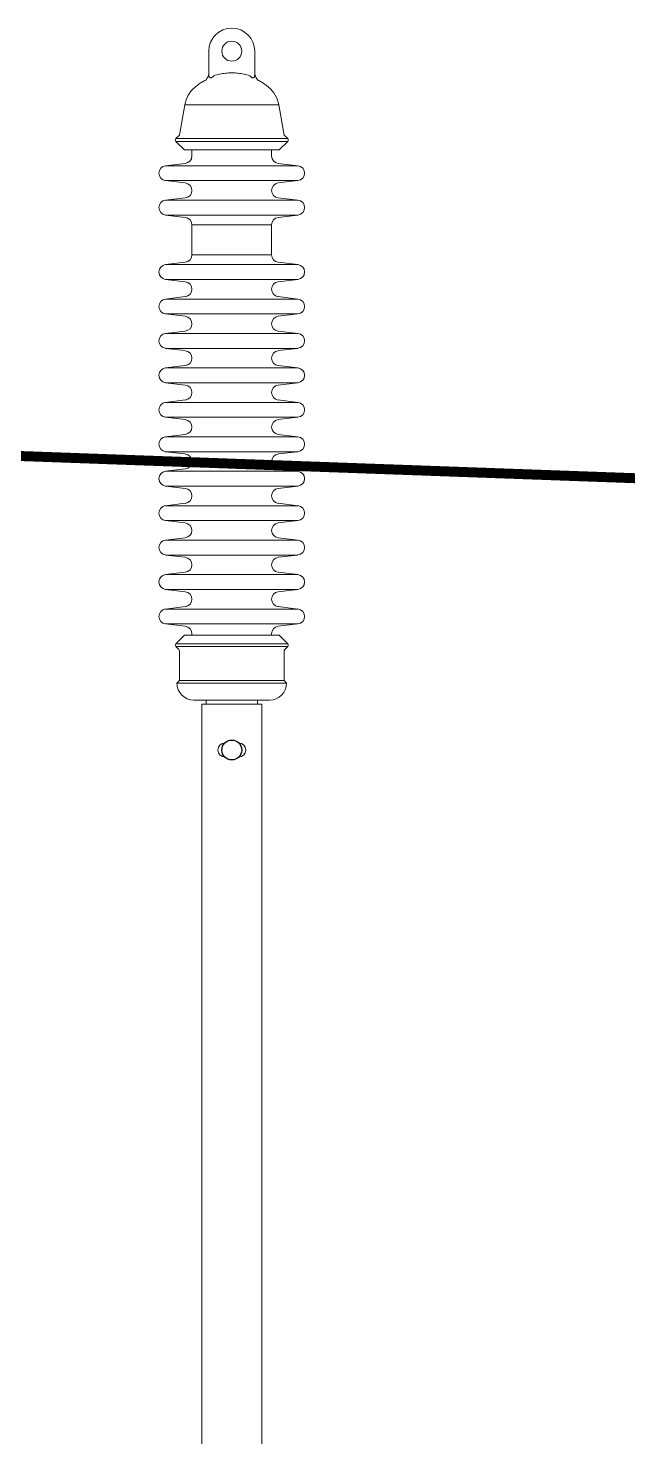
# Model space of a CAD drawing. Header units: millimetres. Extents: x -37020 to 35906, y -101 to 52234.
# Drawn here: x -341.67 to -341.069, y 327.562 to 328.973 of the extents above; entities that cross this region are included whole.
import ezdxf

# ---------------------------------------------------------------- set-up
doc = ezdxf.new("R2010")
doc.units = ezdxf.units.MM
doc.layers.add('Catenaria', color=2, linetype='Continuous')

msp = doc.modelspace()

# ---------------------------------------------------------------- linework, layer by layer
at = {"color": 8, "linetype": 'Continuous', "lineweight": 15}
for p, q in [((-341.4888, 328.9496, 0.2291), (-341.4888, 328.9258, 0.2291)), ((-341.4428, 328.9258, 0.2291), (-341.4428, 328.9496, 0.2291)), ((-341.4471, 328.9242, 0.2291), (-341.4478, 328.925, 0.2291)), ((-341.4428, 328.9258, 0.2291), (-341.4429, 328.9253, 0.2291)), ((-341.513, 328.8958, 0.2291), (-341.5183, 328.8656, 0.2291)), ((-341.4186, 328.8958, 0.2291), (-341.513, 328.8958, 0.2291)), ((-341.4133, 328.8656, 0.2291), (-341.4186, 328.8958, 0.2291)), ((-341.5183, 328.8656, 0.2291), (-341.5219, 328.862, 0.2291)), ((-341.4097, 328.862, 0.2291), (-341.5219, 328.862, 0.2291)), ((-341.5219, 328.8592, 0.2291), (-341.5133, 328.8506, 0.2291)), ((-341.4097, 328.8592, 0.2291), (-341.5219, 328.8592, 0.2291)), ((-341.4183, 328.8506, 0.2291), (-341.4097, 328.8592, 0.2291)), ((-341.4097, 328.862, 0.2291), (-341.4133, 328.8656, 0.2291)), ((-341.5133, 328.8506, 0.2291), (-341.4183, 328.8506, 0.2291)), ((-341.5058, 328.8506, 0.2291), (-341.5058, 328.8446, 0.2291)), ((-341.4258, 328.8446, 0.2291), (-341.4258, 328.8506, 0.2291)), ((-341.5124, 328.8372, 0.2291), (-341.5322, 328.8348, 0.2291)), ((-341.5322, 328.8348, 0.2291), (-341.3994, 328.8348, 0.2291)), ((-341.3994, 328.8348, 0.2291), (-341.4192, 328.8372, 0.2291)), ((-341.5322, 328.8199, 0.2291), (-341.5124, 328.8176, 0.2291)), ((-341.5322, 328.8199, 0.2291), (-341.3994, 328.8199, 0.2291)), ((-341.4192, 328.8176, 0.2291), (-341.3994, 328.8199, 0.2291)), ((-341.5124, 328.8027, 0.2291), (-341.5322, 328.8003, 0.2291)), ((-341.5322, 328.8003, 0.2291), (-341.3994, 328.8003, 0.2291)), ((-341.3994, 328.8003, 0.2291), (-341.4192, 328.8027, 0.2291)), ((-341.5322, 328.7854, 0.2291), (-341.5124, 328.7831, 0.2291)), ((-341.5322, 328.7854, 0.2291), (-341.3994, 328.7854, 0.2291)), ((-341.5058, 328.7756, 0.2291), (-341.5058, 328.7456, 0.2291)), ((-341.4258, 328.7756, 0.2291), (-341.5058, 328.7756, 0.2291)), ((-341.4258, 328.7456, 0.2291), (-341.4258, 328.7756, 0.2291)), ((-341.4192, 328.7831, 0.2291), (-341.3994, 328.7854, 0.2291)), ((-341.5058, 328.7456, 0.2291), (-341.4658, 328.7456, 0.2291)), ((-341.4658, 328.7456, 0.2291), (-341.4258, 328.7456, 0.2291)), ((-341.5124, 328.7382, 0.2291), (-341.5322, 328.7358, 0.2291)), ((-341.5322, 328.7358, 0.2291), (-341.3994, 328.7358, 0.2291)), ((-341.3994, 328.7358, 0.2291), (-341.4192, 328.7382, 0.2291)), ((-341.5322, 328.7209, 0.2291), (-341.5124, 328.7186, 0.2291)), ((-341.5322, 328.7209, 0.2291), (-341.3994, 328.7209, 0.2291)), ((-341.4192, 328.7186, 0.2291), (-341.3994, 328.7209, 0.2291)), ((-341.5124, 328.7037, 0.2291), (-341.5322, 328.7013, 0.2291)), ((-341.5322, 328.7013, 0.2291), (-341.3994, 328.7013, 0.2291)), ((-341.3994, 328.7013, 0.2291), (-341.4192, 328.7037, 0.2291)), ((-341.5322, 328.6864, 0.2291), (-341.5124, 328.6841, 0.2291)), ((-341.5322, 328.6864, 0.2291), (-341.3994, 328.6864, 0.2291)), ((-341.4192, 328.6841, 0.2291), (-341.3994, 328.6864, 0.2291)), ((-341.5124, 328.6692, 0.2291), (-341.5322, 328.6668, 0.2291)), ((-341.5322, 328.6668, 0.2291), (-341.3994, 328.6668, 0.2291)), ((-341.3994, 328.6668, 0.2291), (-341.4192, 328.6692, 0.2291)), ((-341.5322, 328.6519, 0.2291), (-341.5124, 328.6496, 0.2291)), ((-341.5322, 328.6519, 0.2291), (-341.3994, 328.6519, 0.2291)), ((-341.4192, 328.6496, 0.2291), (-341.3994, 328.6519, 0.2291)), ((-341.5124, 328.6347, 0.2291), (-341.5322, 328.6323, 0.2291)), ((-341.5322, 328.6323, 0.2291), (-341.3994, 328.6323, 0.2291)), ((-341.3994, 328.6323, 0.2291), (-341.4192, 328.6347, 0.2291)), ((-341.5322, 328.6174, 0.2291), (-341.5124, 328.6151, 0.2291)), ((-341.5322, 328.6174, 0.2291), (-341.3994, 328.6174, 0.2291)), ((-341.4192, 328.6151, 0.2291), (-341.3994, 328.6174, 0.2291)), ((-341.5124, 328.6002, 0.2291), (-341.5322, 328.5978, 0.2291)), ((-341.5322, 328.5978, 0.2291), (-341.3994, 328.5978, 0.2291)), ((-341.3994, 328.5978, 0.2291), (-341.4192, 328.6002, 0.2291)), ((-341.5322, 328.5829, 0.2291), (-341.5124, 328.5806, 0.2291)), ((-341.5322, 328.5829, 0.2291), (-341.3994, 328.5829, 0.2291)), ((-341.4192, 328.5806, 0.2291), (-341.3994, 328.5829, 0.2291)), ((-341.5124, 328.5657, 0.2291), (-341.5322, 328.5633, 0.2291)), ((-341.5322, 328.5633, 0.2291), (-341.3994, 328.5633, 0.2291)), ((-341.3994, 328.5633, 0.2291), (-341.4192, 328.5657, 0.2291)), ((-341.5322, 328.5484, 0.2291), (-341.5124, 328.5461, 0.2291)), ((-341.5322, 328.5484, 0.2291), (-341.3994, 328.5484, 0.2291)), ((-341.4192, 328.5461, 0.2291), (-341.3994, 328.5484, 0.2291)), ((-341.5124, 328.5312, 0.2291), (-341.5322, 328.5288, 0.2291)), ((-341.5322, 328.5288, 0.2291), (-341.3994, 328.5288, 0.2291)), ((-341.3994, 328.5288, 0.2291), (-341.4192, 328.5312, 0.2291)), ((-341.5322, 328.5139, 0.2291), (-341.5124, 328.5116, 0.2291)), ((-341.5322, 328.5139, 0.2291), (-341.3994, 328.5139, 0.2291)), ((-341.4192, 328.5116, 0.2291), (-341.3994, 328.5139, 0.2291)), ((-341.5124, 328.4967, 0.2291), (-341.5322, 328.4943, 0.2291)), ((-341.5322, 328.4943, 0.2291), (-341.3994, 328.4943, 0.2291)), ((-341.3994, 328.4943, 0.2291), (-341.4192, 328.4967, 0.2291)), ((-341.5322, 328.4794, 0.2291), (-341.5124, 328.4771, 0.2291)), ((-341.5322, 328.4794, 0.2291), (-341.3994, 328.4794, 0.2291)), ((-341.4192, 328.4771, 0.2291), (-341.3994, 328.4794, 0.2291)), ((-341.5124, 328.4622, 0.2291), (-341.5322, 328.4598, 0.2291)), ((-341.3994, 328.4598, 0.2291), (-341.4192, 328.4622, 0.2291)), ((-341.5322, 328.4598, 0.2291), (-341.3994, 328.4598, 0.2291)), ((-341.5322, 328.4449, 0.2291), (-341.5124, 328.4426, 0.2291)), ((-341.5322, 328.4449, 0.2291), (-341.3994, 328.4449, 0.2291)), ((-341.4192, 328.4426, 0.2291), (-341.3994, 328.4449, 0.2291)), ((-341.5124, 328.4277, 0.2291), (-341.5322, 328.4253, 0.2291)), ((-341.5322, 328.4253, 0.2291), (-341.3994, 328.4253, 0.2291)), ((-341.3994, 328.4253, 0.2291), (-341.4192, 328.4277, 0.2291)), ((-341.5322, 328.4104, 0.2291), (-341.5124, 328.4081, 0.2291)), ((-341.5322, 328.4104, 0.2291), (-341.3994, 328.4104, 0.2291)), ((-341.4192, 328.4081, 0.2291), (-341.3994, 328.4104, 0.2291)), ((-341.5124, 328.3932, 0.2291), (-341.5322, 328.3908, 0.2291)), ((-341.5322, 328.3908, 0.2291), (-341.3994, 328.3908, 0.2291)), ((-341.3994, 328.3908, 0.2291), (-341.4192, 328.3932, 0.2291)), ((-341.5322, 328.3759, 0.2291), (-341.5124, 328.3736, 0.2291)), ((-341.5322, 328.3759, 0.2291), (-341.3994, 328.3759, 0.2291)), ((-341.5133, 328.3646, 0.2291), (-341.5219, 328.356, 0.2291)), ((-341.4183, 328.3646, 0.2291), (-341.5133, 328.3646, 0.2291)), ((-341.5058, 328.3661, 0.2291), (-341.5058, 328.3646, 0.2291)), ((-341.4258, 328.3646, 0.2291), (-341.4258, 328.3661, 0.2291)), ((-341.4192, 328.3736, 0.2291), (-341.3994, 328.3759, 0.2291)), ((-341.4097, 328.356, 0.2291), (-341.4183, 328.3646, 0.2291)), ((-341.5219, 328.356, 0.2291), (-341.4097, 328.356, 0.2291)), ((-341.5219, 328.3532, 0.2291), (-341.5189, 328.3502, 0.2291)), ((-341.5219, 328.3532, 0.2291), (-341.4097, 328.3532, 0.2291)), ((-341.5183, 328.3488, 0.2291), (-341.5183, 328.3191, 0.2291)), ((-341.4133, 328.3191, 0.2291), (-341.4133, 328.3488, 0.2291)), ((-341.4127, 328.3502, 0.2291), (-341.4097, 328.3532, 0.2291)), ((-341.5183, 328.3191, 0.2291), (-341.5208, 328.3166, 0.2291)), ((-341.5208, 328.3166, 0.2291), (-341.4108, 328.3166, 0.2291)), ((-341.5183, 328.3191, 0.2291), (-341.4133, 328.3191, 0.2291)), ((-341.4108, 328.3166, 0.2291), (-341.4133, 328.3191, 0.2291)), ((-341.4959, 328.2956, 0.2291), (-341.4356, 328.2956, 0.2291)), ((-341.4959, 328.2956, 0.2291), (-341.4959, 327.3035, 0.2291)), ((-341.4915, 328.2996, 0.2291), (-341.4915, 328.2956, 0.2291)), ((-341.44, 328.2956, 0.2291), (-341.44, 328.2996, 0.2291)), ((-341.4356, 327.4123, 0.2291), (-341.4356, 328.2956, 0.2291))]:
    msp.add_line(p, q, dxfattribs=at)
msp.add_circle((-341.4658, 328.9496, 0.2291), 0.01, dxfattribs=at)
at = {"color": 8}
msp.add_circle((-341.4658, 328.2496, 0.2291), 0.01, dxfattribs=at)
at = {"color": 8, "linetype": 'Continuous', "lineweight": 15}
for centre, radius, start, end in [((-341.4658, 328.9496, 0.2291), 0.023, 0, 180), ((-341.4834, 328.8905, 0.2291), 0.03, 129.9284, 170), ((-341.4482, 328.8905, 0.2291), 0.03, 10, 50.0716), ((-341.5205, 328.8606, 0.2291), 0.002, 135, 225), ((-341.4111, 328.8606, 0.2291), 0.002, 315, 45), ((-341.5133, 328.8446, 0.2291), 0.0075, 276.9668, 0), ((-341.4183, 328.8446, 0.2291), 0.0075, 180, 263.0332), ((-341.5313, 328.8274, 0.2291), 0.0075, 96.9668, 263.0332), ((-341.4003, 328.8274, 0.2291), 0.0075, 276.9668, 83.0332), ((-341.5133, 328.8101, 0.2291), 0.0075, 276.9668, 83.0332), ((-341.4183, 328.8101, 0.2291), 0.0075, 96.9668, 263.0332), ((-341.5313, 328.7929, 0.2291), 0.0075, 96.9668, 263.0332), ((-341.4003, 328.7929, 0.2291), 0.0075, 276.9668, 83.0332), ((-341.5133, 328.7756, 0.2291), 0.0075, 0, 83.0332), ((-341.4183, 328.7756, 0.2291), 0.0075, 96.9668, 180), ((-341.5133, 328.7456, 0.2291), 0.0075, 276.9668, 0), ((-341.4183, 328.7456, 0.2291), 0.0075, 180, 263.0332), ((-341.5313, 328.7284, 0.2291), 0.0075, 96.9668, 263.0332), ((-341.4003, 328.7284, 0.2291), 0.0075, 276.9668, 83.0332), ((-341.5133, 328.7111, 0.2291), 0.0075, 276.9668, 83.0332), ((-341.4183, 328.7111, 0.2291), 0.0075, 96.9668, 263.0332), ((-341.5313, 328.6939, 0.2291), 0.0075, 96.9668, 263.0332), ((-341.4003, 328.6939, 0.2291), 0.0075, 276.9668, 83.0332), ((-341.5133, 328.6766, 0.2291), 0.0075, 276.9668, 83.0332), ((-341.4183, 328.6766, 0.2291), 0.0075, 96.9668, 263.0332), ((-341.5313, 328.6594, 0.2291), 0.0075, 96.9668, 263.0332), ((-341.4003, 328.6594, 0.2291), 0.0075, 276.9668, 83.0332), ((-341.5133, 328.6421, 0.2291), 0.0075, 276.9668, 83.0332), ((-341.4183, 328.6421, 0.2291), 0.0075, 96.9668, 263.0332), ((-341.5313, 328.6249, 0.2291), 0.0075, 96.9668, 263.0332), ((-341.4003, 328.6249, 0.2291), 0.0075, 276.9668, 83.0332), ((-341.5133, 328.6076, 0.2291), 0.0075, 276.9668, 83.0332), ((-341.4183, 328.6076, 0.2291), 0.0075, 96.9668, 263.0332), ((-341.5313, 328.5904, 0.2291), 0.0075, 96.9668, 263.0332), ((-341.4003, 328.5904, 0.2291), 0.0075, 276.9668, 83.0332), ((-341.5133, 328.5731, 0.2291), 0.0075, 276.9668, 83.0332), ((-341.4183, 328.5731, 0.2291), 0.0075, 96.9668, 263.0332), ((-341.5313, 328.5559, 0.2291), 0.0075, 96.9668, 263.0332), ((-341.4003, 328.5559, 0.2291), 0.0075, 276.9668, 83.0332), ((-341.5133, 328.5386, 0.2291), 0.0075, 276.9668, 83.0332), ((-341.4183, 328.5386, 0.2291), 0.0075, 96.9668, 263.0332), ((-341.5313, 328.5214, 0.2291), 0.0075, 96.9668, 263.0332), ((-341.4003, 328.5214, 0.2291), 0.0075, 276.9668, 83.0332), ((-341.5133, 328.5041, 0.2291), 0.0075, 276.9668, 83.0332), ((-341.4183, 328.5041, 0.2291), 0.0075, 96.9668, 263.0332), ((-341.5313, 328.4869, 0.2291), 0.0075, 96.9668, 263.0332), ((-341.4003, 328.4869, 0.2291), 0.0075, 276.9668, 83.0332), ((-341.5133, 328.4696, 0.2291), 0.0075, 276.9668, 83.0332), ((-341.4183, 328.4696, 0.2291), 0.0075, 96.9668, 263.0332), ((-341.5313, 328.4524, 0.2291), 0.0075, 96.9668, 263.0332), ((-341.4003, 328.4524, 0.2291), 0.0075, 276.9668, 83.0332), ((-341.5133, 328.4351, 0.2291), 0.0075, 276.9668, 83.0332), ((-341.4183, 328.4351, 0.2291), 0.0075, 96.9668, 263.0332), ((-341.5313, 328.4179, 0.2291), 0.0075, 96.9668, 263.0332), ((-341.4003, 328.4179, 0.2291), 0.0075, 276.9668, 83.0332), ((-341.5133, 328.4006, 0.2291), 0.0075, 276.9668, 83.0332), ((-341.4183, 328.4006, 0.2291), 0.0075, 96.9668, 263.0332), ((-341.5313, 328.3834, 0.2291), 0.0075, 96.9668, 263.0332), ((-341.4003, 328.3834, 0.2291), 0.0075, 276.9668, 83.0332), ((-341.5133, 328.3661, 0.2291), 0.0075, 0, 83.0332), ((-341.4183, 328.3661, 0.2291), 0.0075, 96.9668, 180), ((-341.5205, 328.3546, 0.2291), 0.002, 135, 225), ((-341.5203, 328.3488, 0.2291), 0.002, 0, 45), ((-341.4113, 328.3488, 0.2291), 0.002, 135, 180), ((-341.4111, 328.3546, 0.2291), 0.002, 315, 45), ((-341.5038, 328.3166, 0.2291), 0.017, 180, 270), ((-341.4278, 328.3166, 0.2291), 0.017, 270, 0), ((-341.4728, 328.2496, 0.2291), 0.007, 90, 270), ((-341.4588, 328.2496, 0.2291), 0.007, 270, 90)]:
    msp.add_arc(centre, radius, start, end, dxfattribs=at)
for points, knots in [([(-341.4888, 328.9287, 0.2291), (-341.4888, 328.9281, 0.2291), (-341.4889, 328.9267, 0.2291), (-341.4894, 328.9247, 0.2291), (-341.4903, 328.9227, 0.2291), (-341.4911, 328.9215, 0.2291), (-341.4917, 328.9208, 0.2291), (-341.4918, 328.9207, 0.2291)], [0, 0, 0, 0, 0.1618786, 0.3284551, 0.4903377, 0.6569471, 0.6898322, 0.6898322, 0.6898322, 0.6898322]), ([(-341.4838, 328.925, 0.2291), (-341.4819, 328.9255, 0.2291), (-341.478, 328.9267, 0.2291), (-341.4719, 328.9276, 0.2291), (-341.4658, 328.9279, 0.2291), (-341.4597, 328.9276, 0.2291), (-341.4536, 328.9267, 0.2291), (-341.4497, 328.9255, 0.2291), (-341.4478, 328.925, 0.2291)], [0, 0, 0, 0, 0.165608, 0.332349, 0.5, 0.667664, 0.834397, 1, 1, 1, 1]), ([(-341.4428, 328.9287, 0.2291), (-341.4428, 328.9281, 0.2291), (-341.4427, 328.9267, 0.2291), (-341.4422, 328.9247, 0.2291), (-341.4413, 328.9227, 0.2291), (-341.4405, 328.9215, 0.2291), (-341.4399, 328.9208, 0.2291), (-341.4398, 328.9207, 0.2291)], [0, 0, 0, 0, 0.1618786, 0.3284551, 0.4903377, 0.6569471, 0.693981, 0.693981, 0.693981, 0.693981]), ([(-341.4918, 328.9207, 0.2291), (-341.4931, 328.92, 0.2291), (-341.4957, 328.9187, 0.2291), (-341.4993, 328.9163, 0.2291), (-341.5015, 328.9145, 0.2291), (-341.5026, 328.9136, 0.2291)], [0, 0, 0, 0, 0.336643, 0.676338, 1, 1, 1, 1]), ([(-341.4838, 328.925, 0.2291), (-341.4841, 328.9246, 0.2291), (-341.4847, 328.924, 0.2291), (-341.4857, 328.9233, 0.2291), (-341.4866, 328.9229, 0.2291), (-341.4874, 328.9228, 0.2291), (-341.488, 328.9232, 0.2291), (-341.4887, 328.9241, 0.2291), (-341.4887, 328.9251, 0.2291), (-341.4888, 328.9258, 0.2291)], [0, 0, 0, 0, 0.1456999, 0.2663806, 0.3776883, 0.4821934, 0.5908504, 0.712234, 1, 1, 1, 1]), ([(-341.4429, 328.9253, 0.2291), (-341.4429, 328.9249, 0.2291), (-341.443, 328.9241, 0.2291), (-341.4434, 328.9233, 0.2291), (-341.4439, 328.9229, 0.2291), (-341.4446, 328.9228, 0.2291), (-341.4454, 328.923, 0.2291), (-341.4462, 328.9235, 0.2291), (-341.4468, 328.924, 0.2291), (-341.4471, 328.9242, 0.2291)], [0, 0, 0, 0, 0.239972, 0.37963, 0.4998, 0.614387, 0.731041, 0.854771, 1, 1, 1, 1]), ([(-341.4289, 328.9135, 0.2291), (-341.4298, 328.9143, 0.2291), (-341.4318, 328.9159, 0.2291), (-341.4351, 328.9181, 0.2291), (-341.4378, 328.9197, 0.2291), (-341.4394, 328.9205, 0.2291), (-341.4398, 328.9207, 0.2291)], [0, 0, 0, 0, 0.274899, 0.587477, 0.902101, 1, 1, 1, 1]), ([(-341.5038, 328.2996, 0.2291), (-341.5038, 328.2996, 0.2291), (-341.5037, 328.2996, 0.2291), (-341.5032, 328.2996, 0.2291), (-341.5023, 328.2996, 0.2291), (-341.501, 328.2996, 0.2291), (-341.4994, 328.2996, 0.2291), (-341.4974, 328.2996, 0.2291), (-341.4948, 328.2996, 0.2291), (-341.4917, 328.2996, 0.2291), (-341.488, 328.2996, 0.2291), (-341.4853, 328.2996, 0.2291), (-341.484, 328.2996, 0.2291)], [0, 0, 0, 0, 0.0738155, 0.1701917, 0.2665548, 0.362931, 0.459294, 0.5536623, 0.6480177, 0.7687258, 0.8861228, 1, 1, 1, 1]), ([(-341.484, 328.2996, 0.2291), (-341.4826, 328.2996, 0.2291), (-341.4798, 328.2996, 0.2291), (-341.4753, 328.2996, 0.2291), (-341.4708, 328.2996, 0.2291), (-341.4666, 328.2996, 0.2291), (-341.4628, 328.2996, 0.2291), (-341.4589, 328.2996, 0.2291), (-341.4551, 328.2996, 0.2291), (-341.4514, 328.2996, 0.2291), (-341.4478, 328.2996, 0.2291), (-341.4445, 328.2996, 0.2291), (-341.4412, 328.2996, 0.2291), (-341.4379, 328.2996, 0.2291), (-341.4349, 328.2996, 0.2291), (-341.4324, 328.2996, 0.2291), (-341.4304, 328.2996, 0.2291), (-341.4289, 328.2996, 0.2291), (-341.4281, 328.2996, 0.2291), (-341.4278, 328.2996, 0.2291), (-341.4278, 328.2996, 0.2291), (-341.4278, 328.2996, 0.2291)], [0, 0, 0, 0, 0.058891, 0.119603, 0.182018, 0.230818, 0.279611, 0.329449, 0.37928, 0.429119, 0.47895, 0.52775, 0.576543, 0.638964, 0.699677, 0.758561, 0.817451, 0.878164, 0.940579, 0.989378, 1, 1, 1, 1])]:
    msp.add_open_spline(points, degree=3, knots=knots, dxfattribs=at)
at = {"layer": 'Catenaria', "color": 90, "ltscale": 0.1, "const_width": 0.01}
msp.add_lwpolyline([(35.4671, 326.1598), (3.6915, 326.4902), (-52.028, 326.0948), (-107.422, 326.1418), (-158.8545, 326.0848), (-218.2988, 326.4057), (-282.0636, 326.3956), (-282.0636, 326.3956), (-342.3255, 328.5674)], dxfattribs=at)

doc.saveas('drawing.dxf')
